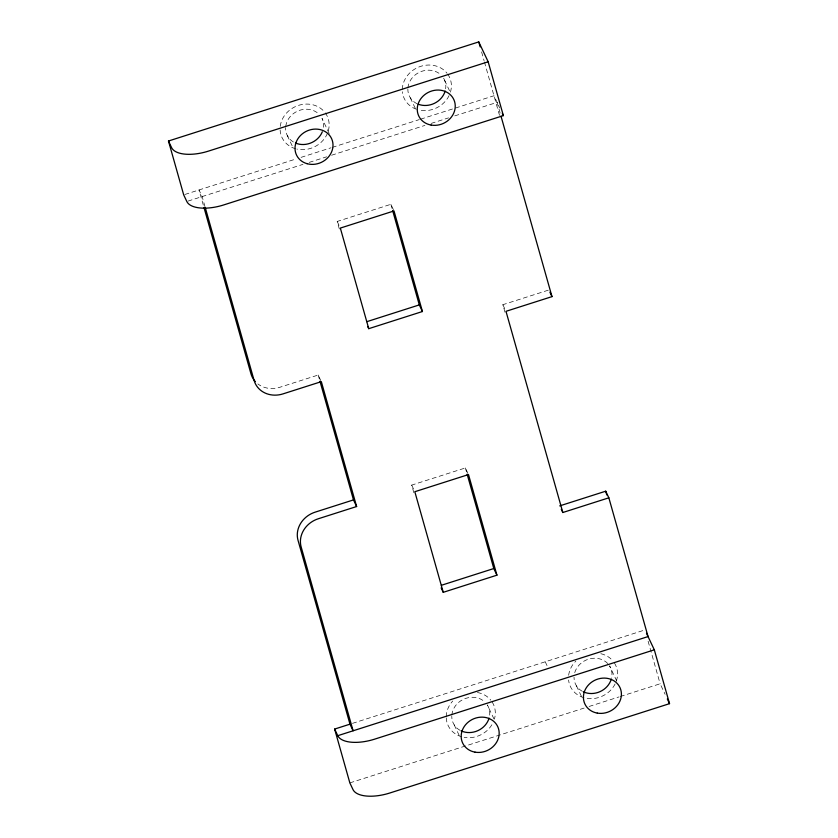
<?xml version="1.0" encoding="UTF-8"?>
<svg xmlns="http://www.w3.org/2000/svg" width="838" height="838" viewBox="0 0 838 838"><rect width="100%" height="100%" fill="white"/><g stroke="black" fill="none" stroke-linecap="round" stroke-linejoin="round"><path stroke-width="0.63" stroke-dasharray="4.19 3.14" d="M184.863 194.479L296.097 158.948M301.072 157.355L330.937 147.813M332.183 147.415L419.304 119.593M420.55 119.195L493.97 95.742L499.71 107.882M187.995 201.099L302.958 164.374M309.18 162.394L326.611 156.821M331.586 155.229L424.918 125.417M431.141 123.427L448.571 117.865M454.793 115.874L497.102 102.362L500.296 113.643M339.327 229.004L337.201 221.452L390.885 204.304L393.493 209.825M504.989 312.239L502.852 304.697L548.869 290M320.807 380.546L318.199 375.026L279.861 387.271A24.208 21.568 -25.3 0 1 257.884 383.951M413.825 492.639L411.699 485.097L465.373 467.95L467.981 473.47M352.463 723.372L643.678 630.344M349.844 782.902L584.117 708.068M589.104 706.476L619.01 696.923M620.256 696.525L660.135 683.787L665.11 694.304M449.493 90.693L443.417 77.84A19.368 17.252 -25.3 0 1 445.659 88.765M410.295 97.816L415.826 109.506M502.852 304.697L505.461 310.217M616.758 681.085L609.582 665.885A19.368 17.252 -25.3 0 1 611.604 677.973M329.198 133.567L322.022 118.368A19.368 17.252 -25.3 0 1 323.499 127.25M576.46 685.861L581.436 696.388M337.201 221.452L339.285 225.872M545.234 661.8L547.843 667.31M287.225 135.379L293.3 148.232M411.699 485.097L414.307 490.618M493.97 718.962L487.339 704.936A19.368 17.252 -25.3 0 1 489.371 717.024M454.227 724.912L459.748 736.602M481.588 51.914L484.071 60.682M484.427 61.928L499.637 115.791M648.109 641.217L660.135 683.787M390.885 204.304L392.299 209.343M465.373 467.95L466.797 472.978M318.199 375.026L319.613 380.023M204.996 206.651L202.157 196.574L199.025 189.954L203.644 206.326M614.411 662.973A25.014 22.291 -25.3 0 1 612.316 688.323A25.014 22.291 -25.3 0 1 586.401 698.305M583.971 697.74A25.014 22.291 -25.3 0 1 568.593 680.006M568.646 675.26A25.014 22.291 -25.3 0 1 575.874 661.046M600.867 653.703A25.014 22.291 -25.3 0 1 613.039 661.088M492.168 702.024A25.014 22.291 -25.3 0 1 494.41 719.098M491.885 724.765A25.014 22.291 -25.3 0 1 464.158 737.346M461.728 736.791A25.014 22.291 -25.3 0 1 446.266 717.873M446.245 716.689A25.014 22.291 -25.3 0 1 452.74 701.018M477.409 692.502A25.014 22.291 -25.3 0 1 490.796 700.128M447.702 74.111A25.014 22.291 -25.3 0 1 450.425 92.201M449.063 95.647A25.014 22.291 -25.3 0 1 418.801 109.956M416.423 109.254A25.014 22.291 -25.3 0 1 402.408 91.761M402.324 89.404A25.014 22.291 -25.3 0 1 419.754 66.673A25.014 22.291 -25.3 0 1 447 73.189M325.28 112.91A25.014 22.291 -25.3 0 1 327.909 132.111M327.469 133.263A25.014 22.291 -25.3 0 1 296.882 149.07M295.678 148.766A25.014 22.291 -25.3 0 1 280.112 129.953M280.238 126.37A25.014 22.291 -25.3 0 1 297.804 105.619A25.014 22.291 -25.3 0 1 323.793 111.108M417.177 103.755A19.368 17.252 -25.3 0 1 407.865 89.195M407.917 88.042A19.368 17.252 -25.3 0 1 420.372 71.838A19.368 17.252 -25.3 0 1 440.442 74.414M293.373 141.978A19.368 17.252 -25.3 0 1 285.643 127.648M285.737 126.507A19.368 17.252 -25.3 0 1 298.737 110.637A19.368 17.252 -25.3 0 1 318.65 113.853M582.284 691.277A19.368 17.252 -25.3 0 1 574.03 677.251M574.732 672.642A19.368 17.252 -25.3 0 1 590.141 658.731A19.368 17.252 -25.3 0 1 608.943 664.963M460.052 730.327A19.368 17.252 -25.3 0 1 451.787 716.291M451.839 715.149A19.368 17.252 -25.3 0 1 464.294 698.934A19.368 17.252 -25.3 0 1 484.364 701.511"/><path stroke-width="1.26" d="M168.469 141.014L478.76 41.9L488.156 61.771L503.366 115.613L223.756 204.922A32.273 14.487 -15.8 0 1 186.811 201.476L183.69 194.856L168.469 141.014L171.601 147.635A32.273 14.487 -15.8 0 0 208.536 151.091L488.156 61.771M366.845 321.666L419.304 304.906L422.436 311.526L368.751 328.674L367.714 326.474M500.998 116.147L551.991 296.621L505.984 311.317L562.832 512.51L608.849 497.814L648.057 636.576L337.766 735.691L334.634 729.07L349.97 724.168L353.102 730.788L301.156 546.942A24.208 21.568 -25.3 0 1 318.272 518.774L356.621 506.529L321.331 381.646L282.993 393.891A24.208 21.568 -25.3 0 1 254.103 380.431L205.352 207.908M356.621 506.529L353.489 499.909L315.14 512.154A24.208 21.568 -25.3 0 0 298.024 540.311L349.97 724.168M559.7 505.89L605.717 491.194L608.849 497.814M441.343 585.301L493.802 568.541L496.934 575.172L443.25 592.319L441.165 587.899M334.634 729.07L349.844 782.902L352.976 789.532A32.273 14.487 -15.8 0 0 389.911 792.978L669.531 703.658L654.31 649.817L374.701 739.137A32.273 14.487 -15.8 0 1 337.766 735.691M502.318 113.402L503.366 115.613M549.906 292.2L551.991 296.621M646.486 633.266L654.31 649.817M667.32 698.986L669.531 703.658M561.271 509.2L562.832 512.51M478.76 41.9L480.174 46.907M605.717 491.194L606.775 494.944M422.436 311.526L394.007 210.935L340.333 228.083L368.751 328.674M496.934 575.172L468.505 474.57L414.82 491.717L443.25 592.319M392.655 210.6L419.304 304.906M467.154 474.235L493.802 568.541M319.969 381.269L353.489 499.909M204.001 207.583L250.971 373.811A24.208 21.568 -25.3 0 0 255.36 381.636M445.156 91.059A19.368 17.252 -25.3 0 1 418.256 104.216M322.316 131.807A19.368 17.252 -25.3 0 1 295.468 143.047M611.311 679.115A19.368 17.252 -25.3 0 1 583.332 691.811M489.078 718.156A19.368 17.252 -25.3 0 1 461.099 730.851M431.12 125.061A19.368 17.252 -25.3 0 0 454.657 101.817A19.368 17.252 -25.3 0 0 422.981 96.213A19.368 17.252 -25.3 0 0 431.12 125.061M307.106 163.703A19.368 17.252 -25.3 0 0 332.791 142.533A19.368 17.252 -25.3 0 0 302.141 133.996A19.368 17.252 -25.3 0 0 307.106 163.703M475.052 752.157A19.368 17.252 -25.3 0 0 498.579 728.913A19.368 17.252 -25.3 0 0 466.902 723.309A19.368 17.252 -25.3 0 0 475.052 752.157M597.285 713.107A19.368 17.252 -25.3 0 0 620.822 689.873A19.368 17.252 -25.3 0 0 589.135 684.269A19.368 17.252 -25.3 0 0 597.285 713.107"/></g></svg>
